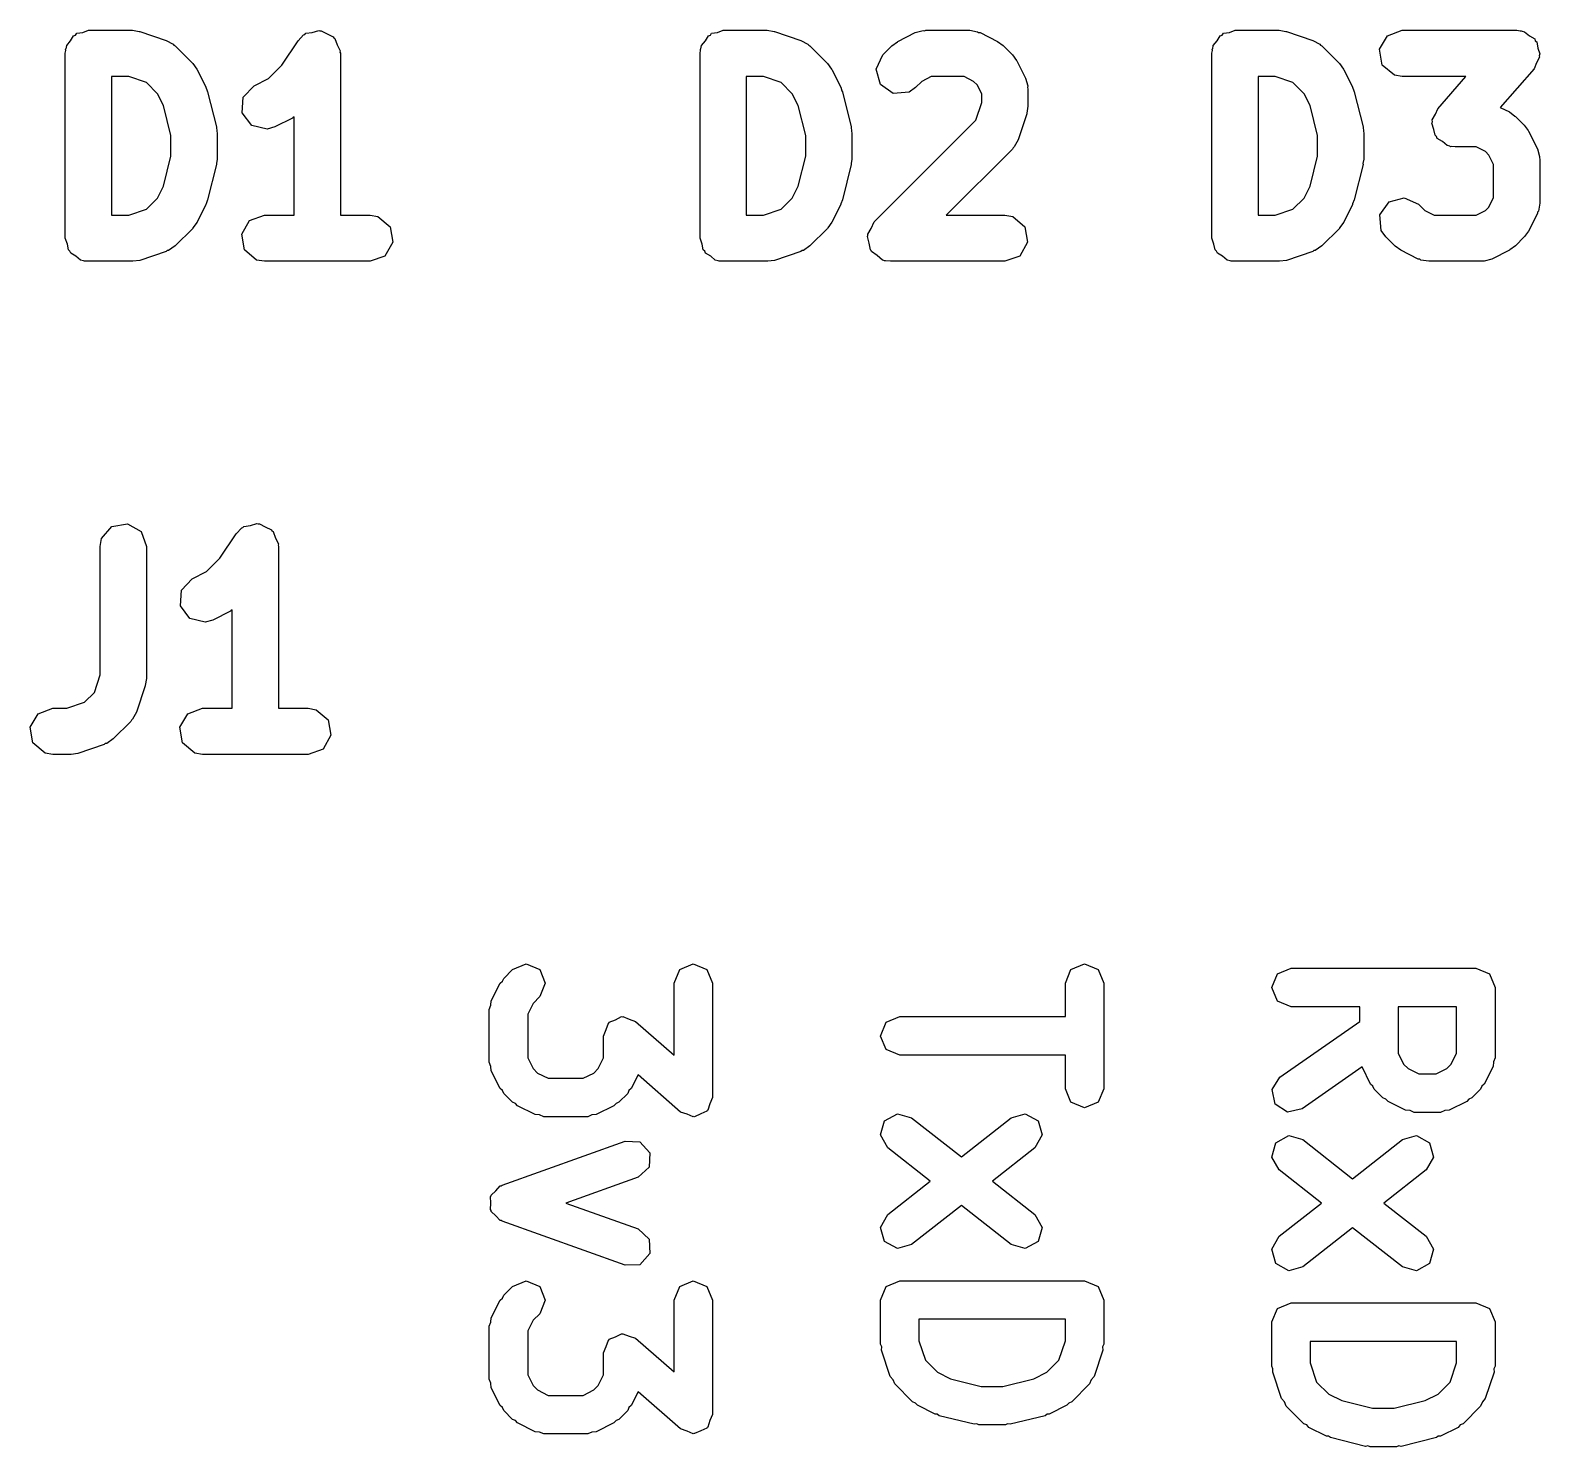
# Model space of a CAD drawing. Extents: x 83.4 to 116.6, y -116.7 to -83.2.
# Drawn here: x 94.368 to 99.268, y -116.593 to -111.996 of the extents above; entities that cross this region are included whole.
import ezdxf

# ---------------------------------------------------------------- set-up
doc = ezdxf.new("R2010")
doc.units = 0
doc.layers.add('BLACK', color=7, linetype='CONTINUOUS')

msp = doc.modelspace()

# ---------------------------------------------------------------- linework, layer by layer
at = {"layer": 'BLACK', "linetype": 'CONTINUOUS'}
for p, q in [((94.4986, -112.031), (94.5084, -112.014)), ((94.5084, -112.014), (94.5147, -112.012)), ((94.5147, -112.012), (94.5191, -112.006)), ((94.5191, -112.006), (94.5383, -112.003)), ((94.5383, -112.003), (94.5566, -111.996)), ((94.5566, -111.996), (94.6995, -111.996)), ((94.6995, -111.996), (94.7215, -112)), ((94.7215, -112), (94.7232, -112)), ((94.7232, -112), (94.8089, -112.029)), ((95.2371, -112.03), (95.255, -112.011)), ((95.255, -112.011), (95.2592, -112.01)), ((95.2592, -112.01), (95.262, -112.006)), ((95.262, -112.006), (95.2834, -112.003)), ((95.2834, -112.003), (95.3043, -111.997)), ((95.3043, -111.997), (95.3082, -111.998)), ((95.3082, -111.998), (95.3125, -111.998)), ((95.3125, -111.998), (95.3313, -112.008)), ((95.3313, -112.008), (95.3513, -112.017)), ((96.5592, -112.031), (96.5689, -112.014)), ((96.5689, -112.014), (96.5753, -112.012)), ((96.5753, -112.012), (96.5796, -112.006)), ((96.5796, -112.006), (96.5988, -112.003)), ((96.5988, -112.003), (96.6171, -111.996)), ((96.6171, -111.996), (96.76, -111.996)), ((96.76, -111.996), (96.7821, -112)), ((96.7821, -112), (96.7837, -112)), ((96.7837, -112), (96.8694, -112.029)), ((97.1836, -112.033), (97.2407, -112.004)), ((97.2407, -112.004), (97.2657, -111.997)), ((97.2657, -111.997), (97.2701, -111.998)), ((97.2701, -111.998), (97.2743, -111.996)), ((97.2743, -111.996), (97.4171, -111.996)), ((97.4171, -111.996), (97.4428, -112.001)), ((97.4428, -112.001), (97.4462, -112.004)), ((97.4462, -112.004), (97.4507, -112.004)), ((97.4507, -112.004), (97.5078, -112.033)), ((98.2205, -112.031), (98.2302, -112.014)), ((98.2302, -112.014), (98.2366, -112.012)), ((98.2366, -112.012), (98.2409, -112.006)), ((98.2409, -112.006), (98.2601, -112.003)), ((98.2601, -112.003), (98.2784, -111.996)), ((98.2784, -111.996), (98.4213, -111.996)), ((98.4213, -111.996), (98.4434, -112)), ((98.4434, -112), (98.445, -112)), ((98.445, -112), (98.5307, -112.029)), ((98.7474, -112.058), (98.7731, -112.014)), ((98.7731, -112.014), (98.8213, -111.996)), ((98.8213, -111.996), (99.1927, -111.996)), ((99.1927, -111.996), (99.2038, -111.998)), ((99.2038, -111.998), (99.2073, -111.998)), ((99.2073, -111.998), (99.2099, -111.999)), ((99.2099, -111.999), (99.2184, -112.001)), ((99.2184, -112.001), (99.2338, -112.014)), ((99.2338, -112.014), (99.2511, -112.024)), ((94.4816, -112.071), (94.4833, -112.062)), ((94.4827, -112.058), (94.4844, -112.056)), ((94.4833, -112.062), (94.4827, -112.058)), ((94.4844, -112.056), (94.4861, -112.046)), ((94.4861, -112.046), (94.4986, -112.031)), ((94.8089, -112.029), (94.8318, -112.041)), ((94.8318, -112.041), (94.8341, -112.045)), ((94.8341, -112.045), (94.8382, -112.047)), ((94.8382, -112.047), (94.8953, -112.104)), ((95.184, -112.109), (95.2371, -112.03)), ((95.3513, -112.017), (95.3532, -112.021)), ((95.3532, -112.021), (95.3569, -112.023)), ((95.3569, -112.023), (95.3644, -112.044)), ((95.3644, -112.044), (95.374, -112.063)), ((95.374, -112.063), (95.373, -112.067)), ((96.5421, -112.071), (96.5439, -112.062)), ((96.5433, -112.058), (96.5449, -112.056)), ((96.5439, -112.062), (96.5433, -112.058)), ((96.5449, -112.056), (96.5467, -112.046)), ((96.5467, -112.046), (96.5592, -112.031)), ((96.8694, -112.029), (96.8923, -112.041)), ((96.8923, -112.041), (96.8947, -112.045)), ((96.8947, -112.045), (96.8987, -112.047)), ((96.8987, -112.047), (96.9559, -112.104)), ((97.1355, -112.076), (97.1641, -112.047)), ((97.1641, -112.047), (97.1825, -112.034)), ((97.1825, -112.034), (97.1836, -112.033)), ((97.5078, -112.033), (97.5258, -112.046)), ((97.5258, -112.046), (97.5273, -112.047)), ((97.5273, -112.047), (97.5559, -112.076)), ((98.2034, -112.071), (98.2051, -112.062)), ((98.2046, -112.058), (98.2062, -112.056)), ((98.2051, -112.062), (98.2046, -112.058)), ((98.2062, -112.056), (98.2079, -112.046)), ((98.2079, -112.046), (98.2205, -112.031)), ((98.5307, -112.029), (98.5536, -112.041)), ((98.5536, -112.041), (98.556, -112.045)), ((98.556, -112.045), (98.56, -112.047)), ((98.56, -112.047), (98.6172, -112.104)), ((98.7563, -112.109), (98.7474, -112.058)), ((99.2511, -112.024), (99.2531, -112.03)), ((99.2531, -112.03), (99.2577, -112.034)), ((99.2577, -112.034), (99.2612, -112.054)), ((99.2612, -112.054), (99.2677, -112.073)), ((94.4816, -112.671), (94.4816, -112.071)), ((94.8953, -112.104), (94.9082, -112.122)), ((95.1407, -112.153), (95.184, -112.109)), ((95.373, -112.067), (95.3745, -112.071)), ((95.3745, -112.071), (95.3745, -112.596)), ((96.5421, -112.671), (96.5421, -112.071)), ((96.9559, -112.104), (96.9688, -112.122)), ((97.1139, -112.122), (97.1355, -112.076)), ((97.5559, -112.076), (97.5688, -112.094)), ((97.5688, -112.094), (97.5699, -112.095)), ((97.5699, -112.095), (97.5985, -112.152)), ((98.2034, -112.671), (98.2034, -112.071)), ((98.6172, -112.104), (98.63, -112.122)), ((98.7956, -112.142), (98.7563, -112.109)), ((99.2565, -112.102), (99.2491, -112.121)), ((99.2666, -112.084), (99.2565, -112.102)), ((99.2677, -112.073), (99.2655, -112.079)), ((99.2655, -112.079), (99.2666, -112.084)), ((94.6316, -112.146), (94.6316, -112.596)), ((94.6873, -112.146), (94.6316, -112.146)), ((94.7447, -112.166), (94.6873, -112.146)), ((94.9082, -112.122), (94.9094, -112.124)), ((94.9094, -112.124), (94.938, -112.181)), ((95.0945, -112.176), (95.1407, -112.153)), ((96.6921, -112.146), (96.6921, -112.596)), ((96.7478, -112.146), (96.6921, -112.146)), ((96.8052, -112.166), (96.7478, -112.146)), ((96.9688, -112.122), (96.9699, -112.124)), ((96.9699, -112.124), (96.9985, -112.181)), ((97.1271, -112.172), (97.1139, -112.122)), ((97.2616, -112.162), (97.2416, -112.182)), ((97.292, -112.146), (97.2616, -112.162)), ((97.3994, -112.146), (97.292, -112.146)), ((97.4299, -112.162), (97.3994, -112.146)), ((97.4412, -112.173), (97.4299, -112.162)), ((97.5985, -112.152), (97.6059, -112.177)), ((98.3534, -112.146), (98.3534, -112.596)), ((98.4091, -112.146), (98.3534, -112.146)), ((98.4665, -112.166), (98.4091, -112.146)), ((98.63, -112.122), (98.6312, -112.124)), ((98.6312, -112.124), (98.6598, -112.181)), ((98.8213, -112.146), (98.7956, -112.142)), ((99.0274, -112.146), (98.8213, -112.146)), ((98.9363, -112.251), (99.0274, -112.146)), ((99.2491, -112.121), (99.1392, -112.247)), ((94.7807, -112.202), (94.7447, -112.166)), ((94.8001, -112.24), (94.7807, -112.202)), ((94.938, -112.181), (94.9417, -112.193)), ((94.9417, -112.193), (94.9436, -112.196)), ((94.9436, -112.196), (94.9722, -112.31)), ((95.0592, -112.213), (95.0945, -112.176)), ((96.8412, -112.202), (96.8052, -112.166)), ((96.8607, -112.24), (96.8412, -112.202)), ((96.9985, -112.181), (97.0022, -112.193)), ((97.0022, -112.193), (97.0042, -112.196)), ((97.0042, -112.196), (97.0328, -112.31)), ((97.1692, -112.201), (97.1271, -112.172)), ((97.2203, -112.197), (97.1692, -112.201)), ((97.2416, -112.182), (97.2203, -112.197)), ((97.4564, -112.203), (97.4412, -112.173)), ((97.4564, -112.231), (97.4564, -112.203)), ((97.6059, -112.177), (97.6049, -112.182)), ((97.6049, -112.182), (97.6064, -112.186)), ((97.6064, -112.186), (97.6064, -112.243)), ((98.5025, -112.202), (98.4665, -112.166)), ((98.5219, -112.24), (98.5025, -112.202)), ((98.6598, -112.181), (98.6635, -112.193)), ((98.6635, -112.193), (98.6655, -112.196)), ((98.6655, -112.196), (98.694, -112.31)), ((94.8245, -112.338), (94.8001, -112.24)), ((95.0561, -112.264), (95.0592, -112.213)), ((96.885, -112.338), (96.8607, -112.24)), ((97.4373, -112.288), (97.4564, -112.231)), ((97.6064, -112.243), (97.6025, -112.265)), ((98.5463, -112.338), (98.5219, -112.24)), ((98.929, -112.269), (98.9363, -112.251)), ((99.1392, -112.247), (99.1691, -112.261)), ((99.1691, -112.261), (99.1871, -112.275)), ((94.9722, -112.31), (94.9733, -112.325)), ((95.0867, -112.305), (95.0561, -112.264)), ((95.1366, -112.317), (95.0867, -112.305)), ((95.1616, -112.31), (95.1366, -112.317)), ((95.2187, -112.281), (95.1616, -112.31)), ((95.2198, -112.28), (95.2187, -112.281)), ((95.2245, -112.277), (95.2198, -112.28)), ((95.2245, -112.596), (95.2245, -112.277)), ((97.0328, -112.31), (97.0338, -112.325)), ((97.107, -112.618), (97.4373, -112.288)), ((97.6026, -112.267), (97.574, -112.352)), ((97.6025, -112.265), (97.6026, -112.267)), ((98.694, -112.31), (98.6951, -112.325)), ((98.9177, -112.298), (98.9199, -112.293)), ((98.9242, -112.318), (98.9177, -112.298)), ((98.9188, -112.287), (98.929, -112.269)), ((98.9199, -112.293), (98.9188, -112.287)), ((99.1871, -112.275), (99.1886, -112.276)), ((99.1886, -112.276), (99.2172, -112.304)), ((99.2172, -112.304), (99.23, -112.322)), ((94.8245, -112.405), (94.8245, -112.338)), ((94.9733, -112.325), (94.9745, -112.329)), ((94.9745, -112.329), (94.9745, -112.414)), ((96.885, -112.405), (96.885, -112.338)), ((97.0338, -112.325), (97.035, -112.329)), ((97.035, -112.329), (97.035, -112.414)), ((97.574, -112.352), (97.5616, -112.375)), ((98.5463, -112.405), (98.5463, -112.338)), ((98.6951, -112.325), (98.6963, -112.329)), ((98.6963, -112.329), (98.6963, -112.414)), ((98.9278, -112.337), (98.9242, -112.318)), ((98.9323, -112.341), (98.9278, -112.337)), ((98.9343, -112.347), (98.9323, -112.341)), ((98.9516, -112.357), (98.9343, -112.347)), ((98.9671, -112.37), (98.9516, -112.357)), ((99.23, -112.322), (99.2312, -112.324)), ((99.2312, -112.324), (99.2598, -112.381)), ((94.8001, -112.502), (94.8245, -112.405)), ((96.8607, -112.502), (96.885, -112.405)), ((97.5559, -112.382), (97.3411, -112.596)), ((97.5578, -112.378), (97.5559, -112.382)), ((97.5616, -112.375), (97.5578, -112.378)), ((98.5219, -112.502), (98.5463, -112.405)), ((98.9755, -112.372), (98.9671, -112.37)), ((98.9782, -112.374), (98.9755, -112.372)), ((98.9816, -112.373), (98.9782, -112.374)), ((98.9927, -112.375), (98.9816, -112.373)), ((99.0607, -112.375), (98.9927, -112.375)), ((99.0911, -112.39), (99.0607, -112.375)), ((99.1025, -112.402), (99.0911, -112.39)), ((99.1177, -112.432), (99.1025, -112.402)), ((99.2598, -112.381), (99.2672, -112.406)), ((99.2672, -112.406), (99.2662, -112.41)), ((94.9722, -112.432), (94.9436, -112.547)), ((94.9745, -112.414), (94.9719, -112.429)), ((94.9719, -112.429), (94.9722, -112.432)), ((97.0328, -112.432), (97.0042, -112.547)), ((97.035, -112.414), (97.0324, -112.429)), ((97.0324, -112.429), (97.0328, -112.432)), ((98.694, -112.432), (98.6655, -112.547)), ((98.6963, -112.414), (98.6937, -112.429)), ((98.6937, -112.429), (98.694, -112.432)), ((99.1177, -112.539), (99.1177, -112.432)), ((99.2662, -112.41), (99.2677, -112.414)), ((99.2677, -112.414), (99.2677, -112.557)), ((94.7807, -112.541), (94.8001, -112.502)), ((96.8412, -112.541), (96.8607, -112.502)), ((98.5025, -112.541), (98.5219, -112.502)), ((94.7447, -112.577), (94.7807, -112.541)), ((94.9436, -112.547), (94.9384, -112.559)), ((96.8052, -112.577), (96.8412, -112.541)), ((97.0042, -112.547), (96.9989, -112.559)), ((98.4665, -112.577), (98.5025, -112.541)), ((98.6655, -112.547), (98.6602, -112.559)), ((98.7488, -112.595), (98.7783, -112.553)), ((98.7783, -112.553), (98.8278, -112.54)), ((98.8278, -112.54), (98.8743, -112.561)), ((99.1025, -112.57), (99.1177, -112.539)), ((94.6316, -112.596), (94.6873, -112.596)), ((94.6873, -112.596), (94.7447, -112.577)), ((94.938, -112.562), (94.9094, -112.619)), ((94.9384, -112.559), (94.938, -112.562)), ((95.0798, -112.614), (95.128, -112.596)), ((95.128, -112.596), (95.2245, -112.596)), ((95.3745, -112.596), (95.4709, -112.596)), ((95.4709, -112.596), (95.4965, -112.601)), ((95.4965, -112.601), (95.5358, -112.634)), ((96.6921, -112.596), (96.7478, -112.596)), ((96.7478, -112.596), (96.8052, -112.577)), ((96.9985, -112.562), (96.9699, -112.619)), ((96.9989, -112.559), (96.9985, -112.562)), ((97.3411, -112.596), (97.5314, -112.596)), ((97.5314, -112.596), (97.5571, -112.601)), ((97.5571, -112.601), (97.5964, -112.634)), ((98.3534, -112.596), (98.4091, -112.596)), ((98.4091, -112.596), (98.4665, -112.577)), ((98.6598, -112.562), (98.6312, -112.619)), ((98.6602, -112.559), (98.6598, -112.562)), ((98.7533, -112.646), (98.7488, -112.595)), ((98.8743, -112.561), (98.8943, -112.581)), ((98.8943, -112.581), (98.9247, -112.596)), ((98.9247, -112.596), (99.0607, -112.596)), ((99.0607, -112.596), (99.0911, -112.581)), ((99.0911, -112.581), (99.1025, -112.57)), ((99.2598, -112.591), (99.2312, -112.648)), ((99.2603, -112.586), (99.2598, -112.591)), ((99.2632, -112.583), (99.2603, -112.586)), ((99.2677, -112.557), (99.2632, -112.583)), ((94.8953, -112.639), (94.8382, -112.696)), ((94.896, -112.637), (94.8953, -112.639)), ((94.9094, -112.619), (94.896, -112.637)), ((95.0542, -112.658), (95.0798, -112.614)), ((95.5358, -112.634), (95.5447, -112.684)), ((96.9559, -112.639), (96.8987, -112.696)), ((96.9566, -112.637), (96.9559, -112.639)), ((96.9699, -112.619), (96.9566, -112.637)), ((97.0861, -112.658), (97.0974, -112.639)), ((97.0974, -112.639), (97.107, -112.618)), ((97.5964, -112.634), (97.6053, -112.684)), ((98.6172, -112.639), (98.56, -112.696)), ((98.6179, -112.637), (98.6172, -112.639)), ((98.6312, -112.619), (98.6179, -112.637)), ((98.7682, -112.667), (98.7533, -112.646)), ((99.2312, -112.648), (99.2179, -112.666)), ((94.4883, -112.69), (94.4816, -112.671)), ((94.4916, -112.709), (94.4883, -112.69)), ((94.8382, -112.696), (94.8169, -112.711)), ((95.0631, -112.709), (95.0542, -112.658)), ((95.5447, -112.684), (95.5191, -112.729)), ((96.5488, -112.69), (96.5421, -112.671)), ((96.5522, -112.709), (96.5488, -112.69)), ((96.8987, -112.696), (96.8774, -112.711)), ((97.0853, -112.665), (97.0867, -112.662)), ((97.0911, -112.687), (97.0853, -112.665)), ((97.0867, -112.662), (97.0861, -112.658)), ((97.095, -112.709), (97.0911, -112.687)), ((97.6053, -112.684), (97.5796, -112.729)), ((98.2101, -112.69), (98.2034, -112.671)), ((98.2135, -112.709), (98.2101, -112.69)), ((98.56, -112.696), (98.5387, -112.711)), ((98.7968, -112.696), (98.7682, -112.667)), ((98.7983, -112.697), (98.7968, -112.696)), ((98.8163, -112.71), (98.7983, -112.697)), ((99.1886, -112.696), (99.1702, -112.709)), ((99.2172, -112.667), (99.1886, -112.696)), ((99.2179, -112.666), (99.2172, -112.667)), ((94.4968, -112.713), (94.4916, -112.709)), ((94.4991, -112.72), (94.4968, -112.713)), ((94.516, -112.729), (94.4991, -112.72)), ((94.5309, -112.742), (94.516, -112.729)), ((94.5407, -112.744), (94.5309, -112.742)), ((94.5436, -112.745), (94.5407, -112.744)), ((94.5469, -112.745), (94.5436, -112.745)), ((94.5566, -112.746), (94.5469, -112.745)), ((94.6995, -112.746), (94.5566, -112.746)), ((94.701, -112.746), (94.6995, -112.746)), ((94.7232, -112.743), (94.701, -112.746)), ((94.8089, -112.714), (94.7232, -112.743)), ((94.8124, -112.711), (94.8089, -112.714)), ((94.8169, -112.711), (94.8124, -112.711)), ((95.1024, -112.742), (95.0631, -112.709)), ((95.128, -112.746), (95.1024, -112.742)), ((95.4709, -112.746), (95.128, -112.746)), ((95.5191, -112.729), (95.4709, -112.746)), ((96.5574, -112.713), (96.5522, -112.709)), ((96.5597, -112.72), (96.5574, -112.713)), ((96.5766, -112.729), (96.5597, -112.72)), ((96.5915, -112.742), (96.5766, -112.729)), ((96.6012, -112.744), (96.5915, -112.742)), ((96.6041, -112.745), (96.6012, -112.744)), ((96.6074, -112.745), (96.6041, -112.745)), ((96.6171, -112.746), (96.6074, -112.745)), ((96.76, -112.746), (96.6171, -112.746)), ((96.7615, -112.746), (96.76, -112.746)), ((96.7837, -112.743), (96.7615, -112.746)), ((96.8694, -112.714), (96.7837, -112.743)), ((96.8729, -112.711), (96.8694, -112.714)), ((96.8774, -112.711), (96.8729, -112.711)), ((97.0977, -112.711), (97.095, -112.709)), ((97.0986, -112.714), (97.0977, -112.711)), ((97.1171, -112.727), (97.0986, -112.714)), ((97.1343, -112.742), (97.1171, -112.727)), ((97.1389, -112.743), (97.1343, -112.742)), ((97.1406, -112.744), (97.1389, -112.743)), ((97.1439, -112.744), (97.1406, -112.744)), ((97.16, -112.746), (97.1439, -112.744)), ((97.5314, -112.746), (97.16, -112.746)), ((97.5796, -112.729), (97.5314, -112.746)), ((98.2187, -112.713), (98.2135, -112.709)), ((98.221, -112.72), (98.2187, -112.713)), ((98.2378, -112.729), (98.221, -112.72)), ((98.2528, -112.742), (98.2378, -112.729)), ((98.2625, -112.744), (98.2528, -112.742)), ((98.2654, -112.745), (98.2625, -112.744)), ((98.2687, -112.745), (98.2654, -112.745)), ((98.2784, -112.746), (98.2687, -112.745)), ((98.4213, -112.746), (98.2784, -112.746)), ((98.4228, -112.746), (98.4213, -112.746)), ((98.445, -112.743), (98.4228, -112.746)), ((98.5307, -112.714), (98.445, -112.743)), ((98.5342, -112.711), (98.5307, -112.714)), ((98.5387, -112.711), (98.5342, -112.711)), ((98.8734, -112.739), (98.8163, -112.71)), ((98.8779, -112.739), (98.8734, -112.739)), ((98.8813, -112.742), (98.8779, -112.739)), ((98.907, -112.746), (98.8813, -112.742)), ((99.0784, -112.746), (98.907, -112.746)), ((99.0826, -112.745), (99.0784, -112.746)), ((99.087, -112.746), (99.0826, -112.745)), ((99.112, -112.739), (99.087, -112.746)), ((99.1691, -112.71), (99.112, -112.739)), ((99.1702, -112.709), (99.1691, -112.71)), ((94.5995, -113.646), (94.6325, -113.606)), ((94.6325, -113.606), (94.683, -113.598)), ((94.683, -113.598), (94.7275, -113.623)), ((94.7275, -113.623), (94.745, -113.671)), ((94.9831, -113.709), (95.0362, -113.63)), ((95.0362, -113.63), (95.0542, -113.611)), ((95.0542, -113.611), (95.0583, -113.61)), ((95.0583, -113.61), (95.0611, -113.606)), ((95.0611, -113.606), (95.0825, -113.603)), ((95.0825, -113.603), (95.1034, -113.597)), ((95.1034, -113.597), (95.1073, -113.598)), ((95.1073, -113.598), (95.1116, -113.598)), ((95.1116, -113.598), (95.1304, -113.608)), ((95.1304, -113.608), (95.1504, -113.617)), ((95.1504, -113.617), (95.1523, -113.621)), ((95.1523, -113.621), (95.156, -113.623)), ((95.156, -113.623), (95.1635, -113.644)), ((94.595, -113.671), (94.5995, -113.646)), ((94.595, -114.088), (94.595, -113.671)), ((94.745, -113.671), (94.745, -114.1)), ((95.1635, -113.644), (95.1731, -113.663)), ((95.1731, -113.663), (95.1721, -113.667)), ((95.1721, -113.667), (95.1736, -113.671)), ((95.1736, -113.671), (95.1736, -114.196)), ((94.9399, -113.753), (94.9831, -113.709)), ((94.8583, -113.813), (94.8936, -113.776)), ((94.8936, -113.776), (94.9399, -113.753)), ((94.8553, -113.864), (94.8583, -113.813)), ((94.8858, -113.905), (94.8553, -113.864)), ((95.0236, -113.877), (95.019, -113.88)), ((95.0236, -114.196), (95.0236, -113.877)), ((94.9357, -113.917), (94.8858, -113.905)), ((94.9607, -113.91), (94.9357, -113.917)), ((95.0178, -113.881), (94.9607, -113.91)), ((95.019, -113.88), (95.0178, -113.881)), ((94.5759, -114.145), (94.595, -114.088)), ((94.745, -114.1), (94.7411, -114.122)), ((94.7411, -114.122), (94.7412, -114.124)), ((94.5438, -114.177), (94.5759, -114.145)), ((94.7412, -114.124), (94.7126, -114.209)), ((94.3676, -114.258), (94.3932, -114.214)), ((94.3932, -114.214), (94.4414, -114.196)), ((94.4414, -114.196), (94.4864, -114.196)), ((94.4864, -114.196), (94.5438, -114.177)), ((94.7126, -114.209), (94.7002, -114.232)), ((94.8533, -114.258), (94.8789, -114.214)), ((94.8789, -114.214), (94.9271, -114.196)), ((94.9271, -114.196), (95.0236, -114.196)), ((95.1736, -114.196), (95.27, -114.196)), ((95.27, -114.196), (95.2957, -114.201)), ((95.2957, -114.201), (95.335, -114.234)), ((94.3765, -114.309), (94.3676, -114.258)), ((94.6945, -114.239), (94.6373, -114.296)), ((94.6964, -114.235), (94.6945, -114.239)), ((94.7002, -114.232), (94.6964, -114.235)), ((94.8622, -114.309), (94.8533, -114.258)), ((95.335, -114.234), (95.3439, -114.284)), ((94.4158, -114.342), (94.3765, -114.309)), ((94.608, -114.314), (94.5223, -114.343)), ((94.6115, -114.311), (94.608, -114.314)), ((94.616, -114.311), (94.6115, -114.311)), ((94.6373, -114.296), (94.616, -114.311)), ((94.9015, -114.342), (94.8622, -114.309)), ((95.3439, -114.284), (95.3182, -114.329)), ((94.4414, -114.346), (94.4158, -114.342)), ((94.4986, -114.346), (94.4414, -114.346)), ((94.5001, -114.346), (94.4986, -114.346)), ((94.5223, -114.343), (94.5001, -114.346)), ((94.9271, -114.346), (94.9015, -114.342)), ((95.27, -114.346), (94.9271, -114.346)), ((95.3182, -114.329), (95.27, -114.346)), ((95.9045, -115.073), (95.933, -115.044)), ((95.933, -115.044), (95.9772, -115.026)), ((95.9772, -115.026), (96.0214, -115.044)), ((96.0214, -115.044), (96.0397, -115.088)), ((96.4576, -115.088), (96.4759, -115.044)), ((96.4759, -115.044), (96.5201, -115.026)), ((96.5201, -115.026), (96.5643, -115.044)), ((96.5643, -115.044), (96.5826, -115.088)), ((97.7276, -115.088), (97.7459, -115.044)), ((97.7459, -115.044), (97.7901, -115.026)), ((97.7901, -115.026), (97.8343, -115.044)), ((97.8343, -115.044), (97.8526, -115.088)), ((98.4159, -115.058), (98.4601, -115.04)), ((98.4601, -115.04), (99.0601, -115.04)), ((99.0601, -115.04), (99.1043, -115.058)), ((95.8642, -115.146), (95.8928, -115.089)), ((95.8928, -115.089), (95.9005, -115.082)), ((95.9005, -115.082), (95.9045, -115.073)), ((96.0397, -115.088), (96.0214, -115.132)), ((96.4576, -115.322), (96.4576, -115.088)), ((96.5826, -115.088), (96.5826, -115.46)), ((97.7276, -115.197), (97.7276, -115.088)), ((97.8526, -115.088), (97.8526, -115.431)), ((98.3976, -115.102), (98.4159, -115.058)), ((98.4159, -115.147), (98.3976, -115.102)), ((99.1043, -115.058), (99.1226, -115.102)), ((99.1226, -115.102), (99.1226, -115.331)), ((95.8632, -115.16), (95.8642, -115.146)), ((96.0214, -115.132), (96, -115.154)), ((98.4601, -115.165), (98.4159, -115.147)), ((95.8576, -115.174), (95.8632, -115.16)), ((95.8576, -115.345), (95.8576, -115.174)), ((96, -115.154), (95.9826, -115.189)), ((95.9826, -115.189), (95.9826, -115.331)), ((96.2676, -115.207), (96.2874, -115.197)), ((96.2874, -115.197), (96.2895, -115.198)), ((96.2895, -115.198), (96.2915, -115.197)), ((96.2915, -115.197), (96.3118, -115.205)), ((97.1459, -115.215), (97.1901, -115.197)), ((97.1901, -115.197), (97.7276, -115.197)), ((98.6833, -115.165), (98.4601, -115.165)), ((98.6833, -115.213), (98.6833, -115.165)), ((98.8083, -115.165), (98.8083, -115.316)), ((98.9976, -115.165), (98.8083, -115.165)), ((98.9976, -115.316), (98.9976, -115.165)), ((96.229, -115.26), (96.2374, -115.239)), ((96.2374, -115.239), (96.2445, -115.218)), ((96.2445, -115.218), (96.2465, -115.217)), ((96.2465, -115.217), (96.2473, -115.215)), ((96.2473, -115.215), (96.2676, -115.207)), ((96.3118, -115.205), (96.3327, -115.213)), ((96.3327, -115.213), (96.4576, -115.322)), ((97.1276, -115.26), (97.1459, -115.215)), ((98.4242, -115.394), (98.6833, -115.213)), ((96.229, -115.331), (96.229, -115.26)), ((97.1459, -115.304), (97.1276, -115.26)), ((95.8632, -115.359), (95.8576, -115.345)), ((95.9826, -115.331), (96, -115.365)), ((96.2116, -115.365), (96.229, -115.331)), ((97.1901, -115.322), (97.1459, -115.304)), ((97.7276, -115.322), (97.1901, -115.322)), ((97.7276, -115.431), (97.7276, -115.322)), ((98.8083, -115.316), (98.8257, -115.351)), ((98.9802, -115.351), (98.9976, -115.316)), ((99.117, -115.344), (99.116, -115.359)), ((99.1226, -115.331), (99.117, -115.344)), ((95.8642, -115.373), (95.8632, -115.359)), ((95.8928, -115.43), (95.8642, -115.373)), ((96, -115.365), (96.0143, -115.38)), ((96.0143, -115.38), (96.0491, -115.397)), ((96.0491, -115.397), (96.1625, -115.397)), ((96.1625, -115.397), (96.1974, -115.38)), ((96.1974, -115.38), (96.2116, -115.365)), ((96.3411, -115.386), (96.3188, -115.43)), ((96.4789, -115.507), (96.3411, -115.386)), ((98.3985, -115.434), (98.4242, -115.394)), ((98.6906, -115.36), (98.4959, -115.496)), ((98.7185, -115.416), (98.6906, -115.36)), ((98.8257, -115.351), (98.84, -115.365)), ((98.84, -115.365), (98.8748, -115.383)), ((98.8748, -115.383), (98.931, -115.383)), ((98.931, -115.383), (98.9659, -115.365)), ((98.9659, -115.365), (98.9802, -115.351)), ((99.116, -115.359), (99.0874, -115.416)), ((95.9005, -115.437), (95.8928, -115.43)), ((95.9045, -115.447), (95.9005, -115.437)), ((96.3111, -115.437), (96.3071, -115.447)), ((96.3188, -115.43), (96.3111, -115.437)), ((97.7459, -115.475), (97.7276, -115.431)), ((97.8526, -115.431), (97.8343, -115.475)), ((98.4089, -115.481), (98.3985, -115.434)), ((98.7262, -115.423), (98.7185, -115.416)), ((98.7302, -115.432), (98.7262, -115.423)), ((98.7587, -115.461), (98.7302, -115.432)), ((99.0757, -115.432), (99.0471, -115.461)), ((99.0796, -115.423), (99.0757, -115.432)), ((99.0874, -115.416), (99.0796, -115.423)), ((95.933, -115.475), (95.9045, -115.447)), ((95.9425, -115.479), (95.933, -115.475)), ((95.9493, -115.487), (95.9425, -115.479)), ((96.0064, -115.515), (95.9493, -115.487)), ((96.2623, -115.487), (96.2052, -115.515)), ((96.2691, -115.479), (96.2623, -115.487)), ((96.2786, -115.475), (96.2691, -115.479)), ((96.3071, -115.447), (96.2786, -115.475)), ((96.5742, -115.48), (96.5671, -115.501)), ((96.5826, -115.46), (96.5742, -115.48)), ((97.7901, -115.493), (97.7459, -115.475)), ((97.8343, -115.475), (97.7901, -115.493)), ((98.4492, -115.507), (98.4089, -115.481)), ((98.7683, -115.465), (98.7587, -115.461)), ((98.775, -115.473), (98.7683, -115.465)), ((98.8321, -115.501), (98.775, -115.473)), ((99.0309, -115.473), (98.9738, -115.501)), ((99.0376, -115.465), (99.0309, -115.473)), ((99.0471, -115.461), (99.0376, -115.465)), ((96.0209, -115.516), (96.0064, -115.515)), ((96.0344, -115.522), (96.0209, -115.516)), ((96.1772, -115.522), (96.0344, -115.522)), ((96.1907, -115.516), (96.1772, -115.522)), ((96.2052, -115.515), (96.1907, -115.516)), ((96.4998, -115.514), (96.4789, -115.507)), ((96.5201, -115.522), (96.4998, -115.514)), ((96.5221, -115.521), (96.5201, -115.522)), ((96.5242, -115.522), (96.5221, -115.521)), ((96.544, -115.512), (96.5242, -115.522)), ((96.5643, -115.504), (96.544, -115.512)), ((96.5651, -115.502), (96.5643, -115.504)), ((96.5671, -115.501), (96.5651, -115.502)), ((97.128, -115.581), (97.1409, -115.535)), ((97.1409, -115.535), (97.1826, -115.512)), ((97.1826, -115.512), (97.2287, -115.525)), ((97.2287, -115.525), (97.3901, -115.652)), ((97.3901, -115.652), (97.5515, -115.525)), ((97.5515, -115.525), (97.5975, -115.512)), ((97.5975, -115.512), (97.6392, -115.535)), ((97.6392, -115.535), (97.6521, -115.581)), ((98.4959, -115.496), (98.4492, -115.507)), ((98.8466, -115.502), (98.8321, -115.501)), ((98.8601, -115.508), (98.8466, -115.502)), ((98.9458, -115.508), (98.8601, -115.508)), ((98.9592, -115.502), (98.9458, -115.508)), ((98.9738, -115.501), (98.9592, -115.502)), ((97.1515, -115.623), (97.128, -115.581)), ((97.6521, -115.581), (97.6287, -115.623)), ((98.4109, -115.607), (98.4526, -115.583)), ((98.4526, -115.583), (98.4987, -115.596)), ((98.8215, -115.596), (98.8675, -115.583)), ((98.8675, -115.583), (98.9092, -115.607)), ((95.8991, -115.744), (96.2991, -115.601)), ((96.2991, -115.601), (96.3468, -115.603)), ((96.3468, -115.603), (96.3789, -115.639)), ((96.3789, -115.639), (96.3766, -115.686)), ((97.2889, -115.731), (97.1515, -115.623)), ((97.6287, -115.623), (97.4912, -115.731)), ((98.398, -115.653), (98.4109, -115.607)), ((98.4987, -115.596), (98.6601, -115.723)), ((98.6601, -115.723), (98.8215, -115.596)), ((98.9092, -115.607), (98.9221, -115.653)), ((96.3766, -115.686), (96.3411, -115.718)), ((98.4215, -115.694), (98.398, -115.653)), ((98.9221, -115.653), (98.8987, -115.694)), ((96.3411, -115.718), (96.1059, -115.802)), ((97.1515, -115.839), (97.2889, -115.731)), ((97.4912, -115.731), (97.6287, -115.839)), ((98.5589, -115.802), (98.4215, -115.694)), ((98.8987, -115.694), (98.7612, -115.802)), ((95.8612, -115.781), (95.8634, -115.779)), ((95.8623, -115.802), (95.8612, -115.781)), ((95.8634, -115.779), (95.8636, -115.776)), ((95.8636, -115.776), (95.8792, -115.762)), ((95.8792, -115.762), (95.8933, -115.746)), ((95.8933, -115.746), (95.8966, -115.746)), ((95.8966, -115.746), (95.8991, -115.744)), ((95.8612, -115.823), (95.8623, -115.802)), ((95.8634, -115.826), (95.8612, -115.823)), ((95.8636, -115.829), (95.8634, -115.826)), ((95.8792, -115.843), (95.8636, -115.829)), ((96.1059, -115.802), (96.3411, -115.886)), ((97.3901, -115.81), (97.2287, -115.937)), ((97.5515, -115.937), (97.3901, -115.81)), ((98.4215, -115.91), (98.5589, -115.802)), ((98.7612, -115.802), (98.8987, -115.91)), ((95.8933, -115.859), (95.8792, -115.843)), ((95.8966, -115.859), (95.8933, -115.859)), ((95.8991, -115.861), (95.8966, -115.859)), ((96.2991, -116.004), (95.8991, -115.861)), ((96.3411, -115.886), (96.3766, -115.919)), ((97.128, -115.881), (97.1515, -115.839)), ((97.1409, -115.927), (97.128, -115.881)), ((97.6287, -115.839), (97.6521, -115.881)), ((97.6521, -115.881), (97.6392, -115.927)), ((98.6601, -115.882), (98.4987, -116.009)), ((98.8215, -116.009), (98.6601, -115.882)), ((96.3766, -115.919), (96.3789, -115.966)), ((97.1826, -115.95), (97.1409, -115.927)), ((97.6392, -115.927), (97.5975, -115.95)), ((98.398, -115.952), (98.4215, -115.91)), ((98.8987, -115.91), (98.9221, -115.952)), ((96.3789, -115.966), (96.3468, -116.002)), ((97.2287, -115.937), (97.1826, -115.95)), ((97.5975, -115.95), (97.5515, -115.937)), ((98.4109, -115.998), (98.398, -115.952)), ((98.9221, -115.952), (98.9092, -115.998)), ((96.3468, -116.002), (96.2991, -116.004)), ((98.4526, -116.022), (98.4109, -115.998)), ((98.4987, -116.009), (98.4526, -116.022)), ((98.8675, -116.022), (98.8215, -116.009)), ((98.9092, -115.998), (98.8675, -116.022)), ((95.9045, -116.101), (95.933, -116.073)), ((95.933, -116.073), (95.9772, -116.054)), ((95.9772, -116.054), (96.0214, -116.073)), ((96.0214, -116.073), (96.0397, -116.117)), ((96.4576, -116.117), (96.4759, -116.073)), ((96.4759, -116.073), (96.5201, -116.054)), ((96.5201, -116.054), (96.5643, -116.073)), ((96.5643, -116.073), (96.5826, -116.117)), ((97.1276, -116.117), (97.1459, -116.073)), ((97.1459, -116.073), (97.1901, -116.054)), ((97.1901, -116.054), (97.7901, -116.054)), ((97.7901, -116.054), (97.8343, -116.073)), ((97.8343, -116.073), (97.8526, -116.117)), ((95.8642, -116.174), (95.8928, -116.117)), ((95.8928, -116.117), (95.9005, -116.111)), ((95.9005, -116.111), (95.9045, -116.101)), ((96.0397, -116.117), (96.0214, -116.161)), ((96.4576, -116.35), (96.4576, -116.117)), ((96.5826, -116.117), (96.5826, -116.488)), ((97.1276, -116.26), (97.1276, -116.117)), ((97.8526, -116.117), (97.8526, -116.26)), ((98.4159, -116.144), (98.4601, -116.126)), ((98.4601, -116.126), (99.0601, -116.126)), ((99.0601, -116.126), (99.1043, -116.144)), ((95.8632, -116.189), (95.8642, -116.174)), ((96.0214, -116.161), (96, -116.182)), ((97.2526, -116.179), (97.2526, -116.249)), ((97.7276, -116.179), (97.2526, -116.179)), ((97.7276, -116.249), (97.7276, -116.179)), ((98.3976, -116.188), (98.4159, -116.144)), ((99.1043, -116.144), (99.1226, -116.188)), ((95.8576, -116.202), (95.8632, -116.189)), ((95.8576, -116.374), (95.8576, -116.202)), ((96, -116.182), (95.9826, -116.217)), ((95.9826, -116.217), (95.9826, -116.359)), ((96.2676, -116.236), (96.2874, -116.226)), ((96.2874, -116.226), (96.2895, -116.226)), ((96.2895, -116.226), (96.2915, -116.226)), ((96.2915, -116.226), (96.3118, -116.234)), ((98.3976, -116.331), (98.3976, -116.188)), ((99.1226, -116.188), (99.1226, -116.331)), ((96.229, -116.288), (96.2374, -116.268)), ((96.2374, -116.268), (96.2445, -116.247)), ((96.2445, -116.247), (96.2465, -116.246)), ((96.2465, -116.246), (96.2473, -116.244)), ((96.2473, -116.244), (96.2676, -116.236)), ((96.3118, -116.234), (96.3327, -116.241)), ((96.3327, -116.241), (96.4576, -116.35)), ((97.1315, -116.269), (97.1276, -116.26)), ((97.1308, -116.279), (97.1315, -116.269)), ((97.1594, -116.365), (97.1308, -116.279)), ((97.2526, -116.249), (97.2733, -116.312)), ((97.7069, -116.312), (97.7276, -116.249)), ((97.8494, -116.279), (97.8208, -116.365)), ((97.8526, -116.26), (97.8487, -116.269)), ((97.8487, -116.269), (97.8494, -116.279)), ((98.5226, -116.251), (98.5226, -116.321)), ((98.9976, -116.251), (98.5226, -116.251)), ((98.9976, -116.321), (98.9976, -116.251)), ((96.229, -116.359), (96.229, -116.288)), ((97.2733, -116.312), (97.3128, -116.351)), ((97.6674, -116.351), (97.7069, -116.312)), ((98.5226, -116.321), (98.5433, -116.383)), ((98.9769, -116.383), (98.9976, -116.321)), ((95.8632, -116.387), (95.8576, -116.374)), ((95.9826, -116.359), (96, -116.394)), ((96.2116, -116.394), (96.229, -116.359)), ((97.1689, -116.376), (97.1594, -116.365)), ((97.1745, -116.389), (97.1689, -116.376)), ((97.3128, -116.351), (97.3548, -116.372)), ((97.3548, -116.372), (97.4549, -116.397)), ((97.5252, -116.397), (97.6254, -116.372)), ((97.6254, -116.372), (97.6674, -116.351)), ((97.8113, -116.376), (97.8057, -116.389)), ((97.8208, -116.365), (97.8113, -116.376)), ((98.4015, -116.34), (98.3976, -116.331)), ((98.4008, -116.351), (98.4015, -116.34)), ((98.4294, -116.436), (98.4008, -116.351)), ((99.1194, -116.351), (99.0908, -116.436)), ((99.1226, -116.331), (99.1187, -116.34)), ((99.1187, -116.34), (99.1194, -116.351)), ((95.8642, -116.402), (95.8632, -116.387)), ((95.8928, -116.459), (95.8642, -116.402)), ((96, -116.394), (96.0143, -116.408)), ((96.0143, -116.408), (96.0491, -116.426)), ((96.0491, -116.426), (96.1625, -116.426)), ((96.1625, -116.426), (96.1974, -116.408)), ((96.1974, -116.408), (96.2116, -116.394)), ((96.3411, -116.415), (96.3188, -116.459)), ((96.4789, -116.535), (96.3411, -116.415)), ((97.2316, -116.447), (97.1745, -116.389)), ((97.4549, -116.397), (97.5252, -116.397)), ((97.8057, -116.389), (97.7486, -116.447)), ((98.5433, -116.383), (98.5828, -116.422)), ((98.5828, -116.422), (98.6248, -116.443)), ((98.8954, -116.443), (98.9373, -116.422)), ((98.9373, -116.422), (98.9769, -116.383)), ((95.9005, -116.466), (95.8928, -116.459)), ((95.9045, -116.475), (95.9005, -116.466)), ((95.933, -116.504), (95.9045, -116.475)), ((96.3071, -116.475), (96.2786, -116.504)), ((96.3111, -116.466), (96.3071, -116.475)), ((96.3188, -116.459), (96.3111, -116.466)), ((97.2411, -116.451), (97.2316, -116.447)), ((97.2479, -116.458), (97.2411, -116.451)), ((97.305, -116.487), (97.2479, -116.458)), ((97.7323, -116.458), (97.6752, -116.487)), ((97.7391, -116.451), (97.7323, -116.458)), ((97.7486, -116.447), (97.7391, -116.451)), ((98.4389, -116.447), (98.4294, -116.436)), ((98.4445, -116.461), (98.4389, -116.447)), ((98.5016, -116.518), (98.4445, -116.461)), ((98.6248, -116.443), (98.7249, -116.468)), ((98.7249, -116.468), (98.7952, -116.468)), ((98.7952, -116.468), (98.8954, -116.443)), ((99.0757, -116.461), (99.0186, -116.518)), ((99.0813, -116.447), (99.0757, -116.461)), ((99.0908, -116.436), (99.0813, -116.447)), ((95.9425, -116.508), (95.933, -116.504)), ((95.9493, -116.515), (95.9425, -116.508)), ((96.0064, -116.544), (95.9493, -116.515)), ((96.2623, -116.515), (96.2052, -116.544)), ((96.2691, -116.508), (96.2623, -116.515)), ((96.2786, -116.504), (96.2691, -116.508)), ((96.5742, -116.508), (96.5671, -116.529)), ((96.5826, -116.488), (96.5742, -116.508)), ((97.3121, -116.487), (97.305, -116.487)), ((97.3178, -116.492), (97.3121, -116.487)), ((97.4321, -116.52), (97.3178, -116.492)), ((97.4399, -116.519), (97.4321, -116.52)), ((97.4472, -116.522), (97.4399, -116.519)), ((97.5329, -116.522), (97.4472, -116.522)), ((97.5403, -116.519), (97.5329, -116.522)), ((97.5481, -116.52), (97.5403, -116.519)), ((97.6624, -116.492), (97.5481, -116.52)), ((97.6681, -116.487), (97.6624, -116.492)), ((97.6752, -116.487), (97.6681, -116.487)), ((98.5111, -116.522), (98.5016, -116.518)), ((98.5178, -116.53), (98.5111, -116.522)), ((99.0091, -116.522), (99.0023, -116.53)), ((99.0186, -116.518), (99.0091, -116.522)), ((96.0209, -116.545), (96.0064, -116.544)), ((96.0344, -116.551), (96.0209, -116.545)), ((96.1772, -116.551), (96.0344, -116.551)), ((96.1907, -116.545), (96.1772, -116.551)), ((96.2052, -116.544), (96.1907, -116.545)), ((96.4998, -116.542), (96.4789, -116.535)), ((96.5201, -116.551), (96.4998, -116.542)), ((96.5221, -116.55), (96.5201, -116.551)), ((96.5242, -116.55), (96.5221, -116.55)), ((96.544, -116.541), (96.5242, -116.55)), ((96.5643, -116.532), (96.544, -116.541)), ((96.5651, -116.53), (96.5643, -116.532)), ((96.5671, -116.529), (96.5651, -116.53)), ((98.575, -116.558), (98.5178, -116.53)), ((98.5821, -116.559), (98.575, -116.558)), ((98.5878, -116.563), (98.5821, -116.559)), ((98.7021, -116.592), (98.5878, -116.563)), ((98.9324, -116.563), (98.8181, -116.592)), ((98.9381, -116.559), (98.9324, -116.563)), ((98.9452, -116.558), (98.9381, -116.559)), ((99.0023, -116.53), (98.9452, -116.558)), ((98.7099, -116.59), (98.7021, -116.592)), ((98.7172, -116.593), (98.7099, -116.59)), ((98.8029, -116.593), (98.7172, -116.593)), ((98.8103, -116.59), (98.8029, -116.593)), ((98.8181, -116.592), (98.8103, -116.59))]:
    msp.add_line(p, q, dxfattribs=at)

doc.saveas('drawing.dxf')
